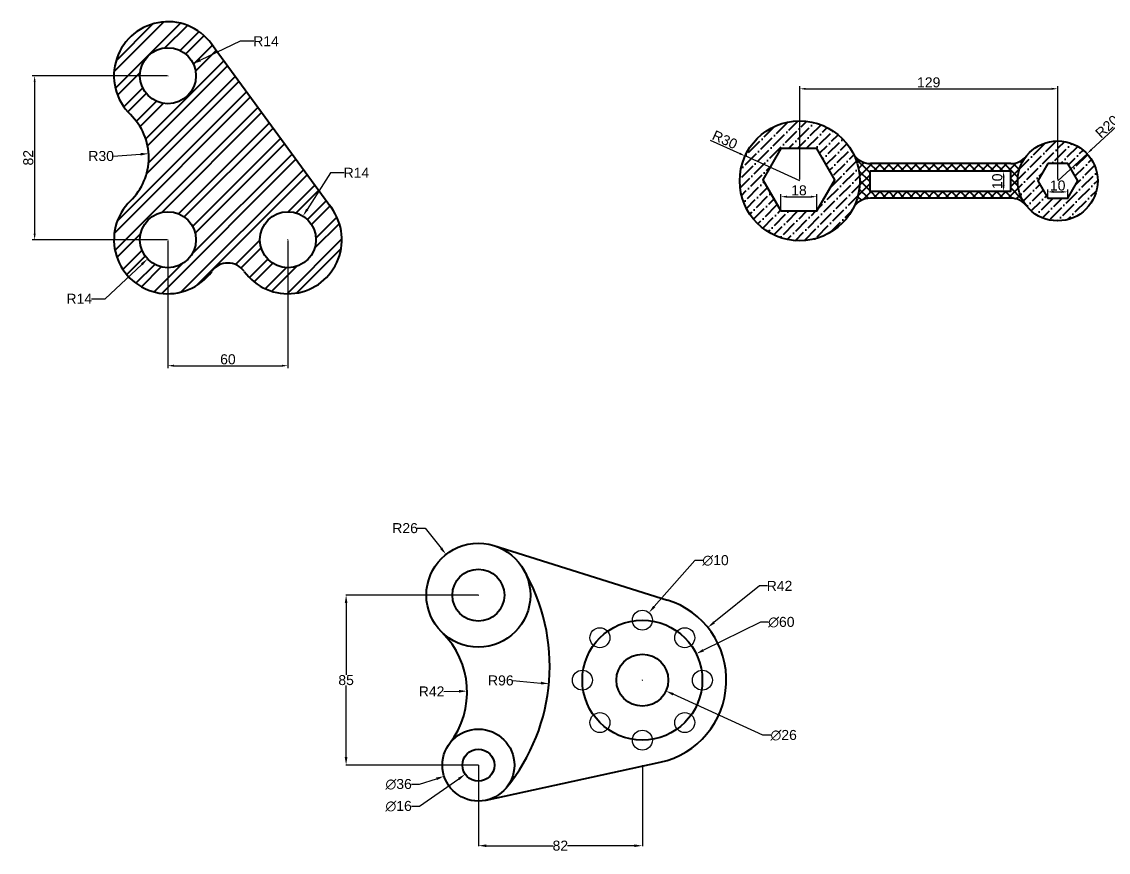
# Model space of a CAD drawing. Header units: millimetres. Extents: x 1499862 to 1500752, y 368275 to 368733.
# Drawn here: x 1499862 to 1500405, y 368314 to 368729 of the extents above; entities that cross this region are included whole.
import ezdxf

# ---------------------------------------------------------------- set-up
doc = ezdxf.new("R2010")
doc.units = ezdxf.units.MM
doc.styles.get("Standard").update_dxf_attribs({"font": 'arial.ttf'})
doc.dimstyles.new('ISO-25', dxfattribs={"dimtxt": 5, "dimasz": 3, "dimexe": 1.25, "dimexo": 0.625, "dimtad": 1, "dimdec": 0, "dimtxsty": 'Standard', "dimcen": 2.5, "dimclrd": 256, "dimadec": 0, "dimazin": 0, "dimtfac": 1, "dimtdec": 0, "dimtmove": 0, "dimatfit": 3, "dimfxl": 1, "dimtfillclr": 1, "dimarcsym": 1})
doc.dimstyles.get("Standard").update_dxf_attribs({"dimtxt": 5, "dimasz": 4, "dimexe": 0.18, "dimexo": 0.0625, "dimgap": 0.09, "dimtad": 0, "dimtih": 1, "dimtoh": 1, "dimdec": 0, "dimzin": 0, "dimdsep": 46, "dimtxsty": 'Standard', "dimcen": 0.09, "dimadec": 0, "dimazin": 0, "dimtfac": 1, "dimtdec": 0, "dimtofl": 0, "dimtmove": 0, "dimatfit": 3, "dimfxl": 1, "dimtolj": 1, "dimtzin": 0, "dimarcsym": 0})

# ---------------------------------------------------------------- blocks, each defined once
blk = doc.blocks.new('*D0')
at = {"color": 0, "lineweight": -2, "transparency": 16777216}
for p, q in [((1499934.95, 368619.41), (1499934.95, 368555.79)), ((1499994.95, 368619.41), (1499994.95, 368555.79))]:
    blk.add_line(p, q, dxfattribs=at)
at = {"lineweight": -2, "transparency": 16777216}
blk.add_line((1499937.95, 368557.04), (1499991.95, 368557.04), dxfattribs=at)
at = {"transparency": 16777216}
for points in [[(1499937.95, 368557.54), (1499937.95, 368556.54), (1499934.95, 368557.04)], [(1499991.95, 368557.54), (1499991.95, 368556.54), (1499994.95, 368557.04)]]:
    blk.add_solid(points, dxfattribs=at)
at = {"layer": 'Defpoints', "color": 0, "transparency": 16777216}
for p in [(1499934.95, 368620.03), (1499994.95, 368620.03), (1499994.95, 368557.04)]:
    blk.add_point(p, dxfattribs=at)
at = {"color": 0, "lineweight": 40, "transparency": 16777216, "insert": (1499964.95, 368560.22), "char_height": 5, "attachment_point": 5}
blk.add_mtext('60', dxfattribs=at)
blk = doc.blocks.new('*D1')
at = {"color": 0, "lineweight": -2, "transparency": 16777216}
for p, q in [((1499934.33, 368702.03), (1499867.04, 368702.03)), ((1499934.33, 368620.03), (1499867.04, 368620.03))]:
    blk.add_line(p, q, dxfattribs=at)
at = {"lineweight": -2, "transparency": 16777216}
blk.add_line((1499868.29, 368699.03), (1499868.29, 368623.03), dxfattribs=at)
at = {"transparency": 16777216}
for points in [[(1499867.79, 368699.03), (1499868.79, 368699.03), (1499868.29, 368702.03)], [(1499867.79, 368623.03), (1499868.79, 368623.03), (1499868.29, 368620.03)]]:
    blk.add_solid(points, dxfattribs=at)
at = {"layer": 'Defpoints', "color": 0, "transparency": 16777216}
for p in [(1499934.95, 368702.03), (1499868.29, 368620.03), (1499934.95, 368620.03)]:
    blk.add_point(p, dxfattribs=at)
at = {"color": 0, "lineweight": 40, "transparency": 16777216, "insert": (1499865.11, 368661.03), "char_height": 5, "attachment_point": 5, "rotation": 90}
blk.add_mtext('82', dxfattribs=at)
blk = doc.blocks.new('*D2')
at = {"color": 0, "lineweight": -2, "transparency": 16777216}
blk.add_line((1499907.6, 368661.87), (1499921.29, 368662.79), dxfattribs=at)
at = {"color": 0, "transparency": 16777216}
blk.add_solid([(1499921.25, 368663.46), (1499921.34, 368662.13), (1499925.28, 368663.06)], dxfattribs=at)
at = {"layer": 'Defpoints', "color": 0, "transparency": 16777216}
for p in [(1499895.35, 368661.03), (1499925.28, 368663.06)]:
    blk.add_point(p, dxfattribs=at)
at = {"color": 0, "lineweight": 40, "transparency": 16777216, "insert": (1499901.55, 368661.87), "char_height": 5, "attachment_point": 5}
blk.add_mtext('\\A1;R30', dxfattribs=at)
blk = doc.blocks.new('*D4')
at = {"color": 0, "lineweight": -2, "transparency": 16777216}
for p, q in [((1500016.24, 368653.53), (1500004.61, 368635.22)), ((1500023.16, 368653.53), (1500016.24, 368653.53)), ((1499994.86, 368620.03), (1499995.04, 368620.03)), ((1499994.95, 368619.94), (1499994.95, 368620.12))]:
    blk.add_line(p, q, dxfattribs=at)
at = {"color": 0, "transparency": 16777216}
blk.add_solid([(1500004.05, 368635.58), (1500005.17, 368634.87), (1500002.46, 368631.85)], dxfattribs=at)
at = {"layer": 'Defpoints', "color": 0, "transparency": 16777216}
for p in [(1500002.46, 368631.85), (1499994.95, 368620.03)]:
    blk.add_point(p, dxfattribs=at)
at = {"color": 0, "lineweight": 40, "transparency": 16777216, "insert": (1500029.21, 368653.53), "char_height": 5, "attachment_point": 5}
blk.add_mtext('\\A1;R14', dxfattribs=at)
blk = doc.blocks.new('*D5')
at = {"color": 0, "lineweight": -2, "transparency": 16777216}
for p, q in [((1499971.05, 368719.3), (1499951.19, 368709.8)), ((1499977.97, 368719.3), (1499971.05, 368719.3)), ((1499934.86, 368702.03), (1499935.04, 368702.03)), ((1499934.95, 368701.94), (1499934.95, 368702.12))]:
    blk.add_line(p, q, dxfattribs=at)
at = {"color": 0, "transparency": 16777216}
blk.add_solid([(1499950.9, 368710.4), (1499951.48, 368709.2), (1499947.58, 368708.07)], dxfattribs=at)
at = {"layer": 'Defpoints', "color": 0, "transparency": 16777216}
for p in [(1499947.58, 368708.07), (1499934.95, 368702.03)]:
    blk.add_point(p, dxfattribs=at)
at = {"color": 0, "lineweight": 40, "transparency": 16777216, "insert": (1499984.02, 368719.3), "char_height": 5, "attachment_point": 5}
blk.add_mtext('\\A1;R14', dxfattribs=at)
blk = doc.blocks.new('*D6')
at = {"color": 0, "lineweight": -2, "transparency": 16777216}
for p, q in [((1499934.86, 368620.03), (1499935.04, 368620.03)), ((1499934.95, 368619.94), (1499934.95, 368620.12)), ((1499903.58, 368590.53), (1499921.84, 368607.7)), ((1499896.66, 368590.53), (1499903.58, 368590.53))]:
    blk.add_line(p, q, dxfattribs=at)
at = {"color": 0, "transparency": 16777216}
blk.add_solid([(1499921.38, 368608.19), (1499922.29, 368607.22), (1499924.75, 368610.44)], dxfattribs=at)
at = {"layer": 'Defpoints', "color": 0, "transparency": 16777216}
for p in [(1499934.95, 368620.03), (1499924.75, 368610.44)]:
    blk.add_point(p, dxfattribs=at)
at = {"color": 0, "lineweight": 40, "transparency": 16777216, "insert": (1499890.61, 368590.53), "char_height": 5, "attachment_point": 5}
blk.add_mtext('\\A1;R14', dxfattribs=at)
blk = doc.blocks.new('*D7')
at = {"color": 0, "lineweight": -2, "transparency": 16777216}
for p, q in [((1500355.79, 368654.25), (1500351.62, 368654.25)), ((1500355.79, 368644.25), (1500351.62, 368644.25))]:
    blk.add_line(p, q, dxfattribs=at)
at = {"lineweight": -2, "transparency": 16777216}
blk.add_line((1500352.87, 368651.25), (1500352.87, 368647.25), dxfattribs=at)
at = {"transparency": 16777216}
for points in [[(1500352.37, 368651.25), (1500353.37, 368651.25), (1500352.87, 368654.25)], [(1500352.37, 368647.25), (1500353.37, 368647.25), (1500352.87, 368644.25)]]:
    blk.add_solid(points, dxfattribs=at)
at = {"layer": 'Defpoints', "color": 0, "transparency": 16777216}
for p in [(1500356.42, 368654.25), (1500352.87, 368644.25), (1500356.42, 368644.25)]:
    blk.add_point(p, dxfattribs=at)
at = {"color": 0, "lineweight": 40, "transparency": 16777216, "insert": (1500349.69, 368649.25), "char_height": 5, "attachment_point": 5, "rotation": 90}
blk.add_mtext('10', dxfattribs=at)
blk = doc.blocks.new('*D8')
at = {"color": 0, "lineweight": -2, "transparency": 16777216}
for p, q in [((1500374.9, 368641.43), (1500374.9, 368645.19)), ((1500384.9, 368641.43), (1500384.9, 368645.19))]:
    blk.add_line(p, q, dxfattribs=at)
at = {"lineweight": -2, "transparency": 16777216}
blk.add_line((1500377.9, 368643.94), (1500381.9, 368643.94), dxfattribs=at)
at = {"transparency": 16777216}
for points in [[(1500377.9, 368644.44), (1500377.9, 368643.44), (1500374.9, 368643.94)], [(1500381.9, 368644.44), (1500381.9, 368643.44), (1500384.9, 368643.94)]]:
    blk.add_solid(points, dxfattribs=at)
at = {"layer": 'Defpoints', "color": 0, "transparency": 16777216}
for p in [(1500384.9, 368643.94), (1500374.9, 368640.8), (1500384.9, 368640.8)]:
    blk.add_point(p, dxfattribs=at)
at = {"color": 0, "lineweight": 40, "transparency": 16777216, "insert": (1500379.9, 368647.11), "char_height": 5, "attachment_point": 5}
blk.add_mtext('10', dxfattribs=at)
blk = doc.blocks.new('*D9')
at = {"color": 0, "lineweight": -2, "transparency": 16777216}
for p, q in [((1500241.52, 368635.06), (1500241.52, 368642.8)), ((1500259.52, 368635.06), (1500259.52, 368642.8))]:
    blk.add_line(p, q, dxfattribs=at)
at = {"lineweight": -2, "transparency": 16777216}
blk.add_line((1500244.52, 368641.55), (1500256.52, 368641.55), dxfattribs=at)
at = {"transparency": 16777216}
for points in [[(1500244.52, 368642.05), (1500244.52, 368641.05), (1500241.52, 368641.55)], [(1500256.52, 368642.05), (1500256.52, 368641.05), (1500259.52, 368641.55)]]:
    blk.add_solid(points, dxfattribs=at)
at = {"layer": 'Defpoints', "color": 0, "transparency": 16777216}
for p in [(1500259.52, 368641.55), (1500241.52, 368634.44), (1500259.52, 368634.44)]:
    blk.add_point(p, dxfattribs=at)
at = {"color": 0, "lineweight": 40, "transparency": 16777216, "insert": (1500250.52, 368644.72), "char_height": 5, "attachment_point": 5}
blk.add_mtext('18', dxfattribs=at)
blk = doc.blocks.new('*D10')
at = {"color": 0, "lineweight": -2, "transparency": 16777216}
for p, q in [((1500250.9, 368650.09), (1500250.9, 368696.75)), ((1500379.9, 368650.09), (1500379.9, 368696.75))]:
    blk.add_line(p, q, dxfattribs=at)
at = {"lineweight": -2, "transparency": 16777216}
blk.add_line((1500253.9, 368695.5), (1500376.9, 368695.5), dxfattribs=at)
at = {"transparency": 16777216}
for points in [[(1500253.9, 368696), (1500253.9, 368695), (1500250.9, 368695.5)], [(1500376.9, 368696), (1500376.9, 368695), (1500379.9, 368695.5)]]:
    blk.add_solid(points, dxfattribs=at)
at = {"layer": 'Defpoints', "color": 0, "transparency": 16777216}
for p in [(1500379.9, 368695.5), (1500250.9, 368649.46), (1500379.9, 368649.46)]:
    blk.add_point(p, dxfattribs=at)
at = {"color": 0, "lineweight": 40, "transparency": 16777216, "insert": (1500315.4, 368698.68), "char_height": 5, "attachment_point": 5}
blk.add_mtext('129', dxfattribs=at)
blk = doc.blocks.new('*D11')
at = {"lineweight": -2, "transparency": 16777216}
for p, q in [((1500206.14, 368669.85), (1500220.87, 368663.15)), ((1500250.9, 368649.46), (1500223.6, 368661.9))]:
    blk.add_line(p, q, dxfattribs=at)
at = {"transparency": 16777216}
blk.add_solid([(1500221.07, 368663.6), (1500220.66, 368662.69), (1500223.6, 368661.9)], dxfattribs=at)
at = {"layer": 'Defpoints', "color": 0, "transparency": 16777216}
for p in [(1500223.6, 368661.9), (1500250.9, 368649.46)]:
    blk.add_point(p, dxfattribs=at)
at = {"color": 0, "lineweight": 40, "transparency": 16777216, "insert": (1500213.46, 368670.02), "char_height": 5, "attachment_point": 5, "rotation": 335.507}
blk.add_mtext('R30', dxfattribs=at)
blk = doc.blocks.new('*D12')
at = {"lineweight": -2, "transparency": 16777216}
for p, q in [((1500411.62, 368678.75), (1500396.8, 368665.07)), ((1500379.9, 368649.46), (1500394.59, 368663.03))]:
    blk.add_line(p, q, dxfattribs=at)
at = {"transparency": 16777216}
blk.add_solid([(1500396.46, 368665.43), (1500397.13, 368664.7), (1500394.59, 368663.03)], dxfattribs=at)
at = {"layer": 'Defpoints', "color": 0, "transparency": 16777216}
for p in [(1500394.59, 368663.03), (1500379.9, 368649.46)]:
    blk.add_point(p, dxfattribs=at)
at = {"color": 0, "lineweight": 40, "transparency": 16777216, "insert": (1500404.62, 368676.61), "char_height": 5, "attachment_point": 5, "rotation": 42.7141}
blk.add_mtext('R20', dxfattribs=at)
blk = doc.blocks.new('*U45')
blk.add_circle((0, 0), 5)
blk = doc.blocks.new('*U46')
at = {"color": 0, "linetype": 'ByBlock', "lineweight": -2, "transparency": 16777216}
for p, rotation in [((1500100.91, 368429.81), 89.99999999999997), ((1500079.69, 368421.02), 134.9999999999999), ((1500122.12, 368421.02), 44.99999999999999), ((1500070.91, 368399.81), 180), ((1500079.69, 368378.59), 225), ((1500122.12, 368378.59), 314.9999999999999), ((1500100.91, 368369.81), 269.9999999999999)]:
    blk.add_blockref('*U45', p, dxfattribs=dict(at, rotation=rotation))
blk.add_blockref('*U45', (1500130.91, 368399.81), dxfattribs=at)
blk = doc.blocks.new('*D47')
at = {"color": 0, "lineweight": -2, "transparency": 16777216}
for p, q in [((1500090.19, 368357.24), (1500090.19, 368316.85)), ((1500172.19, 368357.24), (1500172.19, 368316.85)), ((1500094.19, 368317.03), (1500127.54, 368317.03)), ((1500168.19, 368317.03), (1500134.84, 368317.03))]:
    blk.add_line(p, q, dxfattribs=at)
at = {"color": 0, "transparency": 16777216}
for points in [[(1500094.19, 368317.69), (1500094.19, 368316.36), (1500090.19, 368317.03)], [(1500168.19, 368317.69), (1500168.19, 368316.36), (1500172.19, 368317.03)]]:
    blk.add_solid(points, dxfattribs=at)
at = {"layer": 'Defpoints', "color": 0, "transparency": 16777216}
for p in [(1500090.19, 368357.31), (1500172.19, 368357.31), (1500172.19, 368317.03)]:
    blk.add_point(p, dxfattribs=at)
at = {"color": 0, "lineweight": 40, "transparency": 16777216, "insert": (1500131.19, 368317.03), "char_height": 5, "attachment_point": 5}
blk.add_mtext('\\A1;82', dxfattribs=at)
blk = doc.blocks.new('*D48')
at = {"color": 0, "lineweight": -2, "transparency": 16777216}
for p, q in [((1500090.13, 368442.31), (1500023.87, 368442.31)), ((1500024.05, 368438.31), (1500024.05, 368402.45)), ((1500024.05, 368361.31), (1500024.05, 368397.16)), ((1500090.13, 368357.31), (1500023.87, 368357.31))]:
    blk.add_line(p, q, dxfattribs=at)
at = {"color": 0, "transparency": 16777216}
for points in [[(1500023.38, 368438.31), (1500024.72, 368438.31), (1500024.05, 368442.31)], [(1500023.38, 368361.31), (1500024.72, 368361.31), (1500024.05, 368357.31)]]:
    blk.add_solid(points, dxfattribs=at)
at = {"layer": 'Defpoints', "color": 0, "transparency": 16777216}
for p in [(1500090.19, 368442.31), (1500024.05, 368357.31), (1500090.19, 368357.31)]:
    blk.add_point(p, dxfattribs=at)
at = {"color": 0, "lineweight": 40, "transparency": 16777216, "insert": (1500024.05, 368399.81), "char_height": 5, "attachment_point": 5}
blk.add_mtext('\\A1;85', dxfattribs=at)
blk = doc.blocks.new('*D49')
at = {"color": 0, "lineweight": -2, "transparency": 16777216}
for p, q in [((1500059.6, 368475.79), (1500063.6, 368475.79)), ((1500063.6, 368475.79), (1500071.54, 368465.8)), ((1500090.1, 368442.31), (1500090.28, 368442.31)), ((1500090.19, 368442.22), (1500090.19, 368442.4))]:
    blk.add_line(p, q, dxfattribs=at)
at = {"color": 0, "transparency": 16777216}
blk.add_solid([(1500072.06, 368466.21), (1500071.01, 368465.38), (1500074.02, 368462.66)], dxfattribs=at)
at = {"layer": 'Defpoints', "color": 0, "transparency": 16777216}
for p in [(1500074.02, 368462.66), (1500090.19, 368442.31)]:
    blk.add_point(p, dxfattribs=at)
at = {"color": 0, "lineweight": 40, "transparency": 16777216, "insert": (1500053.54, 368475.79), "char_height": 5, "attachment_point": 5}
blk.add_mtext('\\A1;R26', dxfattribs=at)
blk = doc.blocks.new('*D50')
at = {"color": 0, "lineweight": -2, "transparency": 16777216}
blk.add_line((1500072.84, 368394.16), (1500080.55, 368394.26), dxfattribs=at)
at = {"color": 0, "transparency": 16777216}
blk.add_solid([(1500080.54, 368394.93), (1500080.56, 368393.59), (1500084.55, 368394.31)], dxfattribs=at)
at = {"layer": 'Defpoints', "color": 0, "transparency": 16777216}
for p in [(1500042.55, 368393.78), (1500084.55, 368394.31)]:
    blk.add_point(p, dxfattribs=at)
at = {"color": 0, "lineweight": 40, "transparency": 16777216, "insert": (1500066.8, 368394.16), "char_height": 5, "attachment_point": 5}
blk.add_mtext('\\A1;R42', dxfattribs=at)
blk = doc.blocks.new('*D51')
at = {"color": 0, "lineweight": -2, "transparency": 16777216}
blk.add_line((1500107.48, 368399.64), (1500121.5, 368398.35), dxfattribs=at)
at = {"color": 0, "transparency": 16777216}
blk.add_solid([(1500121.56, 368399.02), (1500121.44, 368397.69), (1500125.48, 368397.99)], dxfattribs=at)
at = {"layer": 'Defpoints', "color": 0, "transparency": 16777216}
for p in [(1500029.88, 368406.77), (1500125.48, 368397.99)]:
    blk.add_point(p, dxfattribs=at)
at = {"color": 0, "lineweight": 40, "transparency": 16777216, "insert": (1500101.42, 368399.64), "char_height": 5, "attachment_point": 5}
blk.add_mtext('\\A1;R96', dxfattribs=at)
blk = doc.blocks.new('*D52')
at = {"color": 0, "lineweight": -2, "transparency": 16777216}
for p, q in [((1500230.75, 368446.95), (1500208.02, 368428.65)), ((1500234.75, 368446.95), (1500230.75, 368446.95)), ((1500172.1, 368399.81), (1500172.28, 368399.81)), ((1500172.19, 368399.72), (1500172.19, 368399.9))]:
    blk.add_line(p, q, dxfattribs=at)
at = {"color": 0, "transparency": 16777216}
blk.add_solid([(1500207.61, 368429.17), (1500208.44, 368428.13), (1500204.91, 368426.14)], dxfattribs=at)
at = {"layer": 'Defpoints', "color": 0, "transparency": 16777216}
for p in [(1500204.91, 368426.14), (1500172.19, 368399.81)]:
    blk.add_point(p, dxfattribs=at)
at = {"color": 0, "lineweight": 40, "transparency": 16777216, "insert": (1500240.79, 368446.95), "char_height": 5, "attachment_point": 5}
blk.add_mtext('\\A1;R42', dxfattribs=at)
blk = doc.blocks.new('*D53')
at = {"color": 0, "lineweight": -2, "transparency": 16777216}
for p, q in [((1500090.1, 368357.31), (1500090.28, 368357.31)), ((1500090.19, 368357.22), (1500090.19, 368357.4)), ((1500060.71, 368347.72), (1500069.27, 368350.51)), ((1500056.71, 368347.72), (1500060.71, 368347.72))]:
    blk.add_line(p, q, dxfattribs=at)
at = {"color": 0, "transparency": 16777216}
blk.add_solid([(1500069.06, 368351.14), (1500069.48, 368349.87), (1500073.07, 368351.74)], dxfattribs=at)
at = {"layer": 'Defpoints', "color": 0, "transparency": 16777216}
for p in [(1500107.31, 368362.87), (1500073.07, 368351.74)]:
    blk.add_point(p, dxfattribs=at)
at = {"color": 0, "lineweight": 40, "transparency": 16777216, "insert": (1500050.32, 368347.72), "char_height": 5, "attachment_point": 5}
blk.add_mtext('\\A1;∅36', dxfattribs=at)
blk = doc.blocks.new('*D54')
at = {"color": 0, "lineweight": -2, "transparency": 16777216}
for p, q in [((1500090.1, 368357.31), (1500090.28, 368357.31)), ((1500090.19, 368357.22), (1500090.19, 368357.4)), ((1500060.71, 368336.76), (1500080.35, 368350.44)), ((1500056.71, 368336.76), (1500060.71, 368336.76))]:
    blk.add_line(p, q, dxfattribs=at)
at = {"color": 0, "transparency": 16777216}
blk.add_solid([(1500079.97, 368350.99), (1500080.73, 368349.9), (1500083.63, 368352.73)], dxfattribs=at)
at = {"layer": 'Defpoints', "color": 0, "transparency": 16777216}
for p in [(1500096.76, 368361.88), (1500083.63, 368352.73)]:
    blk.add_point(p, dxfattribs=at)
at = {"color": 0, "lineweight": 40, "transparency": 16777216, "insert": (1500050.32, 368336.76), "char_height": 5, "attachment_point": 5}
blk.add_mtext('\\A1;∅16', dxfattribs=at)
blk = doc.blocks.new('*D55')
at = {"color": 0, "lineweight": -2, "transparency": 16777216}
for p, q in [((1500172.1, 368399.81), (1500172.28, 368399.81)), ((1500172.19, 368399.72), (1500172.19, 368399.9)), ((1500232.48, 368372.24), (1500187.65, 368392.74)), ((1500236.48, 368372.24), (1500232.48, 368372.24))]:
    blk.add_line(p, q, dxfattribs=at)
at = {"color": 0, "transparency": 16777216}
blk.add_solid([(1500187.93, 368393.34), (1500187.38, 368392.13), (1500184.02, 368394.4)], dxfattribs=at)
at = {"layer": 'Defpoints', "color": 0, "transparency": 16777216}
for p in [(1500160.37, 368405.21), (1500184.02, 368394.4)]:
    blk.add_point(p, dxfattribs=at)
at = {"color": 0, "lineweight": 40, "transparency": 16777216, "insert": (1500242.87, 368372.24), "char_height": 5, "attachment_point": 5}
blk.add_mtext('\\A1;∅26', dxfattribs=at)
blk = doc.blocks.new('*D56')
at = {"color": 0, "lineweight": -2, "transparency": 16777216}
for p, q in [((1500231.33, 368428.77), (1500202.73, 368414.76)), ((1500235.33, 368428.77), (1500231.33, 368428.77)), ((1500172.1, 368399.81), (1500172.28, 368399.81)), ((1500172.19, 368399.72), (1500172.19, 368399.9))]:
    blk.add_line(p, q, dxfattribs=at)
at = {"color": 0, "transparency": 16777216}
blk.add_solid([(1500202.43, 368415.36), (1500203.02, 368414.16), (1500199.13, 368413)], dxfattribs=at)
at = {"layer": 'Defpoints', "color": 0, "transparency": 16777216}
for p in [(1500199.13, 368413), (1500145.25, 368386.61)]:
    blk.add_point(p, dxfattribs=at)
at = {"color": 0, "lineweight": 40, "transparency": 16777216, "insert": (1500241.71, 368428.77), "char_height": 5, "attachment_point": 5}
blk.add_mtext('\\A1;∅60', dxfattribs=at)
blk = doc.blocks.new('*D57')
at = {"color": 0, "lineweight": -2, "transparency": 16777216}
for p, q in [((1500198.42, 368459.64), (1500178.14, 368436.56)), ((1500202.42, 368459.64), (1500198.42, 368459.64)), ((1500172.1, 368429.81), (1500172.28, 368429.81)), ((1500172.19, 368429.72), (1500172.19, 368429.9))]:
    blk.add_line(p, q, dxfattribs=at)
at = {"color": 0, "transparency": 16777216}
blk.add_solid([(1500177.63, 368437), (1500178.64, 368436.12), (1500175.49, 368433.56)], dxfattribs=at)
at = {"layer": 'Defpoints', "color": 0, "transparency": 16777216}
for p in [(1500175.49, 368433.56), (1500168.89, 368426.05)]:
    blk.add_point(p, dxfattribs=at)
at = {"color": 0, "lineweight": 40, "transparency": 16777216, "insert": (1500208.8, 368459.64), "char_height": 5, "attachment_point": 5}
blk.add_mtext('\\A1;∅10', dxfattribs=at)

msp = doc.modelspace()

# ---------------------------------------------------------------- hatches: boundary and pattern name
at = {"lineweight": 40}
h = msp.add_hatch(dxfattribs=at)
h.set_pattern_fill('ANSI32', color=1)
h.set_pattern_definition([(45, (34.646, -29.717), (-6.73519209, 6.73519209), []), (45, (39.136, -29.717), (-6.73519209, 6.73519209), [])])
h.paths.add_polyline_path([(1499916.19, 368639.46, 1.092952), (1499956.84, 368604.23, -0.511453), (1499973.06, 368604.23, 1.04044), (1500015.52, 368637.52), (1499955.52, 368719.52, 1.05038), (1499916.19, 368682.61, -0.42444)])
h.paths.add_polyline_path([(1499948.95, 368620.03, -1), (1499920.95, 368620.03, -1)], flags=16)
h.paths.add_polyline_path([(1499920.95, 368702.03, -1), (1499948.95, 368702.03, -1)], flags=16)
h.paths.add_polyline_path([(1500008.95, 368620.03, -1), (1499980.95, 368620.03, -1)], flags=16)
at = {"lineweight": 40, "true_color": 0x136734}
h = msp.add_hatch(dxfattribs=at)
h.set_pattern_fill('ANSI36', color=116)
h.paths.add_polyline_path([(1500220.9, 368649.46, 1), (1500280.9, 368649.46, 1)])
h.paths.add_polyline_path([(1500259.52, 368665.62), (1500268.52, 368650.03), (1500259.52, 368634.44), (1500241.52, 368634.44), (1500232.52, 368650.03), (1500241.52, 368665.62)], flags=16)
h.paths.add_polyline_path([(1500359.9, 368649.46, 1), (1500399.9, 368649.46, 1)])
h.paths.add_polyline_path([(1500374.9, 368658.13), (1500384.9, 368658.13), (1500389.9, 368649.46), (1500384.9, 368640.8), (1500374.9, 368640.8), (1500369.9, 368649.46)], flags=16)
at = {"lineweight": 40, "true_color": 0xf8991e}
h = msp.add_hatch(dxfattribs=at)
h.set_pattern_fill('ANSI37', color=30)
h.paths.add_polyline_path([(1500364.24, 368661.9, -0.228742), (1500356.41, 368658.13), (1500286.28, 368658.13, -0.278228), (1500277.43, 368663.46, -0.121933), (1500280.9, 368649.46, -0.121933), (1500277.43, 368635.47, -0.278228), (1500286.28, 368640.8), (1500356.41, 368640.8, -0.228742), (1500364.24, 368637.02, -0.16942), (1500359.9, 368649.46, -0.16942)])
h.paths.add_polyline_path([(1500285.9, 368654.25), (1500356.42, 368654.25), (1500356.42, 368644.25), (1500285.9, 368644.25)], flags=16)

# ---------------------------------------------------------------- linework, layer by layer
at = {"lineweight": 40}
for p, q in [((1499956.74, 368717.98), (1500016.74, 368635.98)), ((1500356.41, 368658.13), (1500286.28, 368658.13)), ((1500356.41, 368640.8), (1500286.28, 368640.8)), ((1500097.98, 368467.11), (1500184.77, 368439.88)), ((1500090.19, 368442.31), (1500090.19, 368442.31)), ((1500090.19, 368442.31), (1500090.19, 368442.31)), ((1500094.04, 368339.72), (1500181.17, 368358.77))]:
    msp.add_line(p, q, dxfattribs=at)
for points in [[(1500241.52, 368665.62), (1500232.52, 368650.03), (1500241.52, 368634.44), (1500259.52, 368634.44), (1500268.52, 368650.03), (1500259.52, 368665.62)], [(1500374.9, 368658.13), (1500369.9, 368649.46), (1500374.9, 368640.8), (1500384.9, 368640.8), (1500389.9, 368649.46), (1500384.9, 368658.13)]]:
    msp.add_lwpolyline(points, close=True, dxfattribs=at)
msp.add_lwpolyline([(1500285.9, 368654.25), (1500285.9, 368644.25), (1500356.42, 368644.25), (1500356.42, 368654.25), (1500285.9, 368654.25)], dxfattribs=at)
for centre, radius in [((1499934.95, 368702.03), 14), ((1500250.9, 368649.46), 30), ((1500379.9, 368649.46), 20), ((1499934.95, 368620.03), 14), ((1499994.95, 368620.03), 14), ((1500090.19, 368442.31), 26), ((1500090.19, 368442.31), 13), ((1500172.19, 368399.81), 30), ((1500172.19, 368399.81), 13), ((1500090.19, 368357.31), 18), ((1500090.19, 368357.31), 8)]:
    msp.add_circle(centre, radius, dxfattribs=at)
for centre, radius, start, end in [((1499934.95, 368702.03), 27, 32.02, 225.9966), ((1499895.35, 368661.03), 30, 314.0034, 45.9966), ((1500286.28, 368668.13), 10, 207.8078, 270), ((1500356.41, 368668.13), 10, 270, 321.537), ((1499934.95, 368620.03), 27, 134.0034, 324.1752), ((1499994.95, 368620.03), 27, 215.8248, 40.3664), ((1500286.28, 368630.8), 10, 90, 152.1922), ((1500356.41, 368630.8), 10, 38.463, 90), ((1499964.95, 368598.38), 10, 35.8248, 144.1752), ((1500029.88, 368406.77), 96, 320.6421, 30.5072), ((1500172.19, 368399.81), 42, 282.3359, 72.5787), ((1500042.55, 368393.78), 42, 322.5592, 45.5271)]:
    msp.add_arc(centre, radius, start, end, dxfattribs=at)

# ---------------------------------------------------------------- block references
msp.add_blockref('*U46', (71.29, 0), dxfattribs=at)

# ---------------------------------------------------------------- dimensions: what is measured, and where the dimension line sits
for center, mpoint, dimstyle, picture, middle in [((1499934.95, 368702.03), (1499947.58, 368708.07), 'Standard', '*D5', (1499984.02, 368719.3)), ((1500379.9, 368649.46), (1500394.59, 368663.03), 'ISO-25', '*D12', (1500406.77, 368674.28)), ((1499895.35, 368661.03), (1499925.28, 368663.06), 'Standard', '*D2', (1499907.6, 368661.87)), ((1499994.95, 368620.03), (1500002.46, 368631.85), 'Standard', '*D4', (1500029.21, 368653.53)), ((1499934.95, 368620.03), (1499924.75, 368610.44), 'Standard', '*D6', (1499890.61, 368590.53)), ((1500090.19, 368442.31), (1500074.02, 368462.66), 'Standard', '*D49', (1500053.54, 368475.79)), ((1500172.19, 368399.81), (1500204.91, 368426.14), 'Standard', '*D52', (1500240.79, 368446.95)), ((1500029.88, 368406.77), (1500125.48, 368397.99), 'Standard', '*D51', (1500107.48, 368399.64)), ((1500042.55, 368393.78), (1500084.55, 368394.31), 'Standard', '*D50', (1500072.84, 368394.16))]:
    dim = msp.add_radius_dim(center=center, mpoint=mpoint, dimstyle=dimstyle, dxfattribs=at)
    dim.commit()
    dim.dimension.update_dxf_attribs({"geometry": picture, "text_midpoint": middle, "dimtype": 164})
dim = msp.add_aligned_dim(p1=(1499934.95, 368702.03), p2=(1499934.95, 368620.03), distance=-66.66, dimstyle='ISO-25', dxfattribs=at)
dim.commit()
dim.dimension.update_dxf_attribs({"geometry": '*D1', "text_midpoint": (1499865.11, 368661.03)})
for base, p1, p2, dimstyle, picture, middle in [((1500379.9, 368695.5), (1500250.9, 368649.46), (1500379.9, 368649.46), 'ISO-25', '*D10', (1500315.4, 368698.68)), ((1500384.9, 368643.94), (1500374.9, 368640.8), (1500384.9, 368640.8), 'ISO-25', '*D8', (1500379.9, 368647.11)), ((1500259.52, 368641.55), (1500241.52, 368634.44), (1500259.52, 368634.44), 'ISO-25', '*D9', (1500250.52, 368644.72)), ((1499994.95, 368557.04), (1499934.95, 368620.03), (1499994.95, 368620.03), 'ISO-25', '*D0', (1499964.95, 368560.22)), ((1500172.19, 368317.03), (1500090.19, 368357.31), (1500172.19, 368357.31), 'Standard', '*D47', (1500131.19, 368317.03))]:
    dim = msp.add_linear_dim(base=base, p1=p1, p2=p2, dimstyle=dimstyle, dxfattribs=at)
    dim.commit()
    dim.dimension.update_dxf_attribs({"geometry": picture, "text_midpoint": middle})
dim = msp.add_radius_dim(center=(1500250.9, 368649.46), mpoint=(1500223.6, 368661.9), dimstyle='ISO-25', dxfattribs=at)
dim.commit()
dim.dimension.update_dxf_attribs({"geometry": '*D11', "text_midpoint": (1500213.46, 368670.02)})
for base, p1, p2, dimstyle, picture, middle in [((1500352.87, 368644.25), (1500356.42, 368654.25), (1500356.42, 368644.25), 'ISO-25', '*D7', (1500349.69, 368649.25)), ((1500024.05, 368357.31), (1500090.19, 368442.31), (1500090.19, 368357.31), 'Standard', '*D48', (1500024.05, 368399.81))]:
    dim = msp.add_linear_dim(base=base, p1=p1, p2=p2, angle=90, dimstyle=dimstyle, dxfattribs=at)
    dim.commit()
    dim.dimension.update_dxf_attribs({"geometry": picture, "text_midpoint": middle})
for p1, p2, picture, middle in [((1500168.89, 368426.05), (1500175.49, 368433.56), '*D57', (1500208.8, 368459.64)), ((1500145.25, 368386.61), (1500199.13, 368413), '*D56', (1500241.71, 368428.77)), ((1500160.37, 368405.21), (1500184.02, 368394.4), '*D55', (1500242.87, 368372.24)), ((1500107.31, 368362.87), (1500073.07, 368351.74), '*D53', (1500050.32, 368347.72)), ((1500096.76, 368361.88), (1500083.63, 368352.73), '*D54', (1500050.32, 368336.76))]:
    dim = msp.add_diameter_dim_2p(p1=p1, p2=p2, dimstyle='Standard', dxfattribs=at)
    dim.commit()
    dim.dimension.update_dxf_attribs({"geometry": picture, "text_midpoint": middle, "dimtype": 163})

doc.saveas('drawing.dxf')
